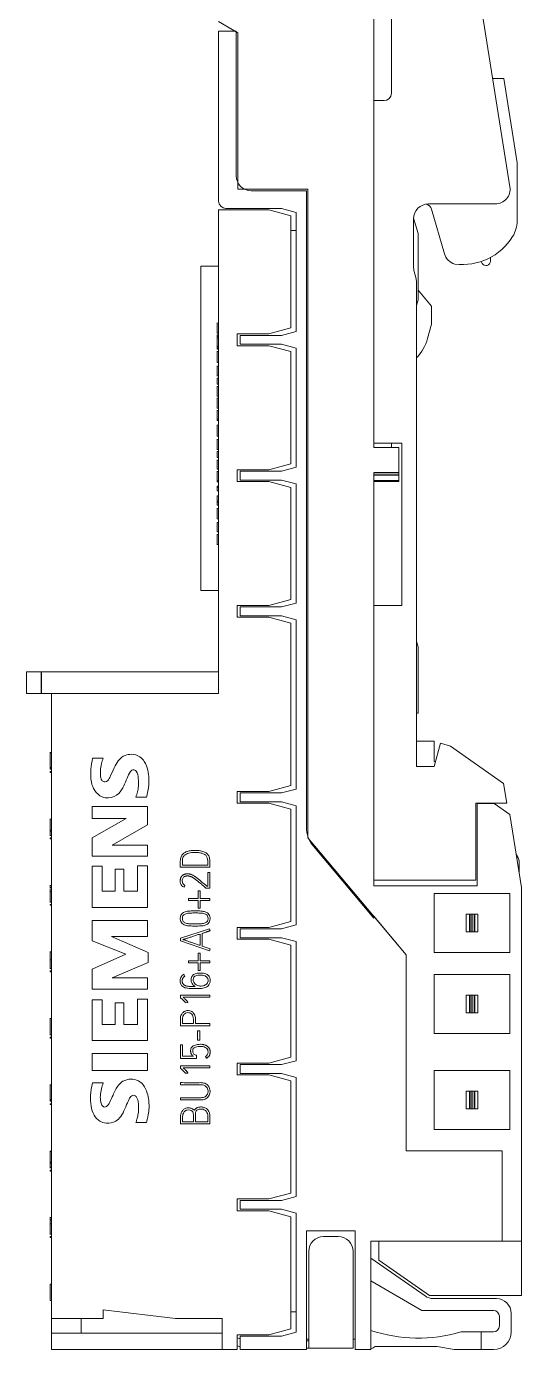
# Model space of a CAD drawing. Header units: millimetres. Extents: x 0 to 420, y 0 to 297.
# Drawn here: x 60 to 93.5, y 149.1 to 238.7 of the extents above; entities that cross this region are included whole.
import ezdxf

# ---------------------------------------------------------------- set-up
doc = ezdxf.new("R2010")
doc.units = ezdxf.units.MM
doc.layers.add('1', color=7, linetype='Continuous')

msp = doc.modelspace()

# ---------------------------------------------------------------- linework, layer by layer
at = {"layer": '1', "color": 7, "linetype": 'Continuous', "lineweight": 13}
for p, q in [((87.062, 263.627), (92.728, 227.857)), ((84.711, 234.201), (84.711, 258.32)), ((83.511, 210.201), (83.511, 241.801)), ((73.011, 239.051), (74.311, 238.3)), ((74.211, 238.401), (73.011, 238.401)), ((73.011, 238.401), (73.011, 226.901)), ((74.211, 228.601), (74.211, 238.401)), ((74.311, 238.3), (74.311, 227.701)), ((92.307, 235.201), (91.565, 235.201)), ((93.211, 229.495), (92.307, 235.201)), ((83.511, 210.501), (83.511, 233.701)), ((83.511, 233.701), (84.211, 233.701)), ((93.211, 225.547), (93.211, 229.495)), ((74.311, 227.701), (79.061, 227.701)), ((79.061, 227.701), (79.061, 183.758)), ((78.961, 227.601), (75.211, 227.601)), ((78.961, 184.479), (78.961, 227.601)), ((73.011, 226.301), (73.011, 193.548)), ((76.411, 226.301), (73.011, 226.301)), ((73.511, 226.401), (77.261, 226.401)), ((77.911, 225.899), (76.411, 226.301)), ((77.261, 226.401), (78.261, 226.133)), ((77.911, 218.303), (77.911, 225.899)), ((78.261, 226.133), (78.261, 218.069)), ((91.74, 226.701), (87.211, 226.701)), ((87.428, 226.339), (88.292, 223.325)), ((86.211, 225.701), (86.211, 222.379)), ((86.511, 224.701), (86.212, 225.744)), ((78.261, 224.901), (77.911, 224.901)), ((86.511, 220.201), (86.511, 224.701)), ((71.811, 222.481), (73.011, 222.481)), ((71.811, 200.511), (71.811, 222.481)), ((90.773, 222.805), (90.846, 222.678)), ((91.406, 222.828), (91.406, 223.079)), ((86.245, 222.12), (86.377, 221.628)), ((86.411, 221.369), (86.411, 188.601)), ((87.411, 219.782), (86.511, 220.855)), ((86.411, 219.828), (86.511, 220.201)), ((87.411, 218.553), (87.411, 219.782)), ((73.011, 218.619), (72.898, 218.619)), ((72.898, 217.954), (73.011, 217.954)), ((72.911, 217.747), (72.911, 217.835)), ((72.911, 217.835), (73.011, 217.835)), ((74.261, 217.901), (76.411, 217.901)), ((74.261, 217.101), (74.261, 217.901)), ((77.261, 217.801), (74.461, 217.801)), ((74.461, 217.801), (74.461, 217.201)), ((76.411, 217.901), (77.911, 218.303)), ((78.261, 218.069), (77.261, 217.801)), ((87.155, 217.599), (87.411, 218.553)), ((72.911, 217.747), (73.011, 217.747)), ((72.911, 217.074), (72.911, 217.631)), ((72.911, 217.631), (73.011, 217.631)), ((72.911, 217.074), (73.011, 217.074)), ((72.911, 216.955), (72.911, 217.074)), ((72.911, 216.869), (72.911, 216.955)), ((72.911, 216.955), (73.011, 216.955)), ((76.411, 217.101), (74.261, 217.101)), ((74.461, 217.201), (77.261, 217.201)), ((77.911, 216.699), (76.411, 217.101)), ((77.261, 217.201), (78.261, 216.933)), ((78.261, 216.933), (78.261, 208.869)), ((73.011, 216.71), (72.898, 216.71)), ((72.911, 216.869), (73.011, 216.869)), ((77.911, 209.103), (77.911, 216.699)), ((73.011, 215.72), (72.898, 215.72)), ((72.911, 215.967), (73.011, 215.967)), ((72.898, 215.054), (73.011, 215.054)), ((73.011, 214.346), (72.898, 214.346)), ((72.911, 214.912), (73.011, 214.912)), ((72.911, 214.501), (72.911, 214.912)), ((72.911, 214.501), (73.011, 214.501)), ((72.898, 213.68), (73.011, 213.68)), ((73.011, 213.54), (72.898, 213.54)), ((72.898, 212.874), (73.011, 212.874)), ((73.011, 212.704), (72.898, 212.704)), ((73.011, 211.707), (72.898, 211.707)), ((72.911, 212.128), (73.011, 212.128)), ((72.911, 212.128), (72.911, 212.036)), ((72.911, 212.036), (73.011, 212.036)), ((73.011, 210.751), (72.898, 210.751)), ((72.911, 210.965), (73.011, 210.965)), ((72.898, 210.062), (73.011, 210.062)), ((72.911, 209.932), (73.011, 209.932)), ((72.911, 209.521), (72.911, 209.932)), ((85.411, 210.501), (83.511, 210.501)), ((85.211, 210.201), (83.511, 210.201)), ((84.711, 210.201), (84.711, 210.501)), ((85.211, 210.201), (85.211, 208.495)), ((85.411, 199.501), (85.411, 210.501)), ((73.011, 209.352), (72.898, 209.352)), ((73.011, 209.341), (72.898, 209.341)), ((72.911, 209.521), (73.011, 209.521)), ((76.411, 208.701), (77.911, 209.103)), ((78.261, 208.869), (77.261, 208.601)), ((73.011, 208.571), (72.898, 208.571)), ((72.911, 208.726), (73.011, 208.726)), ((72.911, 207.94), (73.011, 207.94)), ((74.261, 207.901), (74.261, 208.701)), ((74.261, 208.701), (76.411, 208.701)), ((77.261, 208.601), (74.461, 208.601)), ((74.461, 208.601), (74.461, 208.001)), ((74.461, 208.001), (77.261, 208.001)), ((77.261, 208.001), (78.261, 207.733)), ((83.511, 180.501), (83.511, 208.495)), ((85.211, 208.495), (85.211, 208.331)), ((85.211, 208.331), (85.211, 207.937)), ((85.211, 207.937), (85.211, 207.901)), ((72.898, 207.882), (73.011, 207.882)), ((72.911, 207.592), (72.911, 207.502)), ((72.911, 207.592), (73.011, 207.592)), ((72.911, 207.502), (73.011, 207.502)), ((72.911, 207.266), (72.911, 207.26)), ((72.911, 207.266), (73.011, 207.266)), ((72.911, 207.26), (73.011, 207.26)), ((76.411, 207.901), (74.261, 207.901)), ((77.911, 207.499), (76.411, 207.901)), ((77.911, 199.903), (77.911, 207.499)), ((78.261, 207.733), (78.261, 199.669)), ((85.211, 207.901), (83.511, 207.901)), ((72.911, 206.57), (72.911, 206.939)), ((72.911, 206.939), (73.011, 206.939)), ((72.911, 206.57), (73.011, 206.57)), ((72.911, 206.483), (72.911, 206.57)), ((72.911, 206.29), (72.911, 206.483)), ((72.911, 206.483), (73.011, 206.483)), ((72.911, 206.29), (73.011, 206.29)), ((73.011, 206.076), (72.898, 206.076)), ((72.911, 205.371), (73.011, 205.371)), ((72.911, 204.482), (72.911, 205.129)), ((72.911, 205.129), (73.011, 205.129)), ((72.911, 204.482), (73.011, 204.482)), ((73.011, 204.314), (72.898, 204.314)), ((72.898, 203.625), (73.011, 203.625)), ((71.811, 200.511), (73.011, 200.511)), ((76.411, 199.501), (77.911, 199.903)), ((74.261, 199.501), (76.411, 199.501)), ((74.261, 198.701), (74.261, 199.501)), ((77.261, 199.401), (74.461, 199.401)), ((74.461, 199.401), (74.461, 198.801)), ((78.261, 199.669), (77.261, 199.401)), ((83.511, 199.501), (85.411, 199.501)), ((83.511, 180.901), (83.511, 199.501)), ((76.411, 198.701), (74.261, 198.701)), ((74.461, 198.801), (77.261, 198.801)), ((77.911, 198.299), (76.411, 198.701)), ((77.261, 198.801), (78.261, 198.533)), ((77.911, 187.303), (77.911, 198.299)), ((78.261, 198.533), (78.261, 187.069)), ((86.511, 196.701), (86.411, 197.074)), ((86.511, 192.201), (86.511, 196.701)), ((60.011, 194.998), (60.011, 193.548)), ((60.011, 194.998), (60.993, 194.998)), ((73.011, 194.998), (60.993, 194.998)), ((60.011, 193.548), (60.993, 193.548)), ((61.711, 193.548), (60.993, 193.548)), ((61.711, 193.548), (61.711, 151.201)), ((73.011, 193.548), (61.711, 193.548)), ((86.411, 192.201), (86.511, 192.201)), ((87.611, 190.301), (86.411, 190.301)), ((87.611, 188.931), (87.611, 190.301)), ((87.611, 188.601), (88.035, 190.185)), ((88.035, 190.185), (88.707, 189.964)), ((61.711, 189.534), (61.598, 189.534)), ((61.611, 189.524), (61.711, 189.524)), ((64.485, 189.157), (65.205, 189.157)), ((88.707, 189.964), (92.297, 187.45)), ((61.611, 188.535), (61.611, 188.5)), ((61.611, 188.535), (61.711, 188.535)), ((61.611, 188.5), (61.711, 188.5)), ((61.611, 188.5), (61.611, 188.422)), ((61.611, 188.422), (61.611, 188.421)), ((61.611, 188.422), (61.711, 188.422)), ((61.611, 188.421), (61.711, 188.421)), ((61.611, 188.253), (61.711, 188.253)), ((61.611, 188.192), (61.611, 188.253)), ((86.411, 188.601), (87.611, 188.601)), ((87.685, 188.879), (87.611, 188.931)), ((61.611, 188.192), (61.711, 188.192)), ((92.297, 187.45), (92.511, 186.101)), ((68.125, 186.517), (67.405, 186.517)), ((74.261, 186.901), (76.411, 186.901)), ((74.261, 186.101), (74.261, 186.901)), ((77.261, 186.801), (74.461, 186.801)), ((74.461, 186.801), (74.461, 186.201)), ((76.411, 186.901), (77.911, 187.303)), ((78.261, 187.069), (77.261, 186.801)), ((64.445, 185.077), (64.445, 185.877)), ((64.445, 185.877), (68.205, 185.877)), ((68.205, 185.877), (68.205, 184.637)), ((76.411, 186.101), (74.261, 186.101)), ((74.461, 186.201), (77.261, 186.201)), ((77.911, 185.699), (76.411, 186.101)), ((77.261, 186.201), (78.261, 185.933)), ((77.911, 178.103), (77.911, 185.699)), ((78.261, 185.933), (78.261, 177.869)), ((92.511, 186.101), (90.411, 186.101)), ((90.411, 186.101), (90.411, 180.901)), ((90.511, 186.098), (90.511, 180.501)), ((91.656, 186.098), (90.511, 186.098)), ((91.656, 186.098), (91.652, 186.101)), ((92.727, 185.348), (91.656, 186.098)), ((61.711, 185.035), (61.598, 185.035)), ((61.611, 184.293), (61.611, 185.022)), ((61.611, 185.022), (61.711, 185.022)), ((64.445, 183.757), (66.765, 185.077)), ((66.765, 185.077), (64.445, 185.077)), ((68.205, 184.637), (65.805, 183.277)), ((93.511, 180.401), (92.727, 185.348)), ((61.598, 183.915), (61.711, 183.915)), ((61.611, 184.293), (61.711, 184.293)), ((61.611, 184.215), (61.611, 184.293)), ((61.611, 184.215), (61.711, 184.215)), ((61.611, 183.922), (61.611, 184.215)), ((61.611, 183.922), (61.711, 183.922)), ((61.611, 183.753), (61.711, 183.753)), ((61.611, 183.692), (61.611, 183.753)), ((64.445, 182.517), (64.445, 183.757)), ((79.061, 183.758), (85.711, 175.833)), ((61.611, 183.692), (61.711, 183.692)), ((65.805, 183.277), (68.205, 183.277)), ((68.205, 183.277), (68.205, 182.517)), ((83.511, 178.328), (79.429, 183.193)), ((68.205, 182.517), (64.445, 182.517)), ((93.361, 181.348), (93.361, 182.051)), ((64.445, 179.037), (64.445, 181.837)), ((64.445, 181.837), (65.125, 181.837)), ((65.125, 181.837), (65.125, 180.157)), ((66.005, 180.157), (66.005, 181.637)), ((66.005, 181.637), (66.605, 181.637)), ((66.605, 181.637), (66.605, 180.157)), ((67.525, 180.157), (67.525, 181.877)), ((67.525, 181.877), (68.205, 181.877)), ((68.205, 181.877), (68.205, 179.037)), ((70.42, 181.769), (72.412, 181.769)), ((70.562, 181.911), (72.282, 181.911)), ((72.426, 181.409), (72.287, 181.409)), ((72.287, 181.409), (72.287, 180.482)), ((72.426, 180.344), (72.426, 181.409)), ((61.711, 180.535), (61.598, 180.535)), ((61.611, 180.367), (61.611, 180.396)), ((61.611, 180.396), (61.711, 180.396)), ((61.611, 180.367), (61.711, 180.367)), ((65.125, 180.157), (66.005, 180.157)), ((66.605, 180.157), (67.525, 180.157)), ((70.673, 180.418), (70.737, 180.543)), ((71.766, 180.177), (71.624, 180.177)), ((71.624, 180.177), (71.624, 179.65)), ((71.766, 179.65), (71.766, 180.177)), ((72.151, 180.36), (72.171, 180.344)), ((72.171, 180.344), (72.426, 180.344)), ((72.287, 180.482), (72.221, 180.482)), ((82.011, 180.116), (82.011, 180.243)), ((90.411, 180.901), (83.511, 180.901)), ((90.511, 180.501), (83.511, 180.501)), ((93.511, 156.451), (93.511, 180.401)), ((61.711, 180.12), (61.598, 180.12)), ((61.598, 179.41), (61.711, 179.41)), ((61.611, 179.253), (61.711, 179.253)), ((61.611, 179.192), (61.611, 179.253)), ((71.624, 179.65), (70.981, 179.65)), ((70.981, 179.65), (70.981, 179.511)), ((70.981, 179.511), (71.624, 179.511)), ((71.624, 179.511), (71.624, 178.99)), ((72.426, 179.65), (71.766, 179.65)), ((71.766, 178.99), (71.766, 179.511)), ((71.766, 179.511), (72.426, 179.511)), ((72.426, 179.511), (72.426, 179.65)), ((87.611, 180.001), (92.711, 180.001)), ((87.611, 176.001), (87.611, 180.001)), ((92.711, 180.001), (92.711, 176.001)), ((61.611, 179.192), (61.711, 179.192)), ((68.205, 179.037), (64.445, 179.037)), ((71.624, 178.99), (71.766, 178.99)), ((85.711, 175.833), (83.511, 178.455)), ((83.511, 178.455), (83.511, 178.328)), ((89.757, 178.601), (89.757, 177.401)), ((89.757, 178.601), (89.991, 178.601)), ((90.093, 178.601), (89.991, 178.601)), ((90.225, 178.601), (90.093, 178.601)), ((90.093, 178.601), (90.093, 177.401)), ((90.225, 178.601), (90.225, 177.401)), ((90.327, 178.601), (90.225, 178.601)), ((90.561, 178.601), (90.327, 178.601)), ((90.561, 178.601), (90.561, 177.401)), ((64.445, 178.157), (68.205, 178.157)), ((64.445, 176.797), (64.445, 178.157)), ((68.205, 178.157), (68.205, 177.077)), ((72.395, 177.606), (70.423, 176.959)), ((72.44, 177.47), (72.395, 177.606)), ((74.261, 176.901), (74.261, 177.701)), ((74.261, 177.701), (76.411, 177.701)), ((77.261, 177.601), (74.461, 177.601)), ((74.461, 177.601), (74.461, 177.001)), ((76.411, 177.701), (77.911, 178.103)), ((78.261, 177.869), (77.261, 177.601)), ((66.725, 175.877), (64.445, 176.797)), ((65.765, 177.077), (68.245, 175.997)), ((68.205, 177.077), (65.765, 177.077)), ((70.423, 176.959), (70.423, 176.782)), ((70.423, 176.782), (72.395, 176.119)), ((71.757, 177.245), (71.757, 176.482)), ((71.899, 176.435), (71.899, 177.292)), ((76.411, 176.901), (74.261, 176.901)), ((74.461, 177.001), (77.261, 177.001)), ((77.911, 176.499), (76.411, 176.901)), ((77.261, 177.001), (78.261, 176.733)), ((78.261, 176.733), (78.261, 168.669)), ((89.757, 177.401), (89.991, 177.401)), ((90.093, 177.401), (89.991, 177.401)), ((90.225, 177.401), (90.093, 177.401)), ((90.327, 177.401), (90.225, 177.401)), ((90.561, 177.401), (90.327, 177.401)), ((61.711, 176.035), (61.598, 176.035)), ((64.445, 174.877), (66.725, 175.877)), ((68.245, 175.997), (68.245, 175.317)), ((71.624, 175.955), (71.624, 175.428)), ((71.766, 175.955), (71.624, 175.955)), ((71.766, 175.428), (71.766, 175.955)), ((72.44, 176.252), (71.899, 176.435)), ((72.395, 176.119), (72.44, 176.252)), ((77.911, 168.903), (77.911, 176.499)), ((85.711, 162.551), (85.711, 175.833)), ((85.711, 175.833), (85.711, 162.551)), ((92.711, 176.001), (87.611, 176.001)), ((61.598, 174.904), (61.711, 174.904)), ((61.611, 175.501), (61.711, 175.501)), ((64.445, 173.517), (64.445, 174.877)), ((68.245, 175.317), (65.805, 174.277)), ((71.624, 175.428), (70.981, 175.428)), ((70.981, 175.428), (70.981, 175.289)), ((70.981, 175.289), (71.624, 175.289)), ((71.624, 175.289), (71.624, 174.768)), ((72.426, 175.428), (71.766, 175.428)), ((71.766, 175.289), (72.426, 175.289)), ((71.766, 174.768), (71.766, 175.289)), ((72.426, 175.289), (72.426, 175.428)), ((61.611, 174.691), (61.611, 174.752)), ((61.611, 174.752), (61.711, 174.752)), ((61.611, 174.691), (61.711, 174.691)), ((65.805, 174.277), (68.205, 174.277)), ((68.205, 174.277), (68.205, 173.517)), ((70.731, 174.391), (70.664, 174.518)), ((71.624, 174.768), (71.766, 174.768)), ((92.711, 174.501), (87.611, 174.501)), ((87.611, 174.501), (87.611, 170.501)), ((92.711, 170.501), (92.711, 174.501)), ((68.205, 173.517), (64.445, 173.517)), ((70.437, 173.101), (70.437, 172.926)), ((72.429, 173.101), (70.437, 173.101)), ((72.429, 172.962), (72.429, 173.101)), ((89.757, 173.101), (89.757, 171.901)), ((89.757, 173.101), (89.991, 173.101)), ((90.093, 173.101), (89.991, 173.101)), ((90.225, 173.101), (90.093, 173.101)), ((90.093, 173.101), (90.093, 171.901)), ((90.327, 173.101), (90.225, 173.101)), ((90.225, 173.101), (90.225, 171.901)), ((90.561, 173.101), (90.327, 173.101)), ((90.561, 173.101), (90.561, 171.901)), ((64.445, 172.797), (65.125, 172.797)), ((64.445, 170.037), (64.445, 172.797)), ((65.125, 172.797), (65.125, 171.117)), ((66.005, 171.117), (66.005, 172.597)), ((66.005, 172.597), (66.605, 172.597)), ((66.605, 172.597), (66.605, 171.117)), ((67.525, 172.837), (68.205, 172.837)), ((67.525, 171.117), (67.525, 172.837)), ((68.205, 172.837), (68.205, 170.037)), ((70.609, 172.962), (72.429, 172.962)), ((70.783, 172.59), (70.931, 172.599)), ((61.711, 171.535), (61.598, 171.535)), ((61.711, 171.534), (61.598, 171.534)), ((89.757, 171.901), (89.991, 171.901)), ((90.093, 171.901), (89.991, 171.901)), ((90.225, 171.901), (90.093, 171.901)), ((90.327, 171.901), (90.225, 171.901)), ((90.561, 171.901), (90.327, 171.901)), ((61.598, 170.823), (61.611, 170.823)), ((61.598, 170.414), (61.711, 170.414)), ((61.598, 170.41), (61.711, 170.41)), ((65.125, 171.117), (66.005, 171.117)), ((66.605, 171.117), (67.525, 171.117)), ((70.426, 171.037), (72.426, 171.037)), ((71.302, 171.179), (70.567, 171.179)), ((72.426, 171.179), (71.444, 171.179)), ((71.732, 170.685), (71.591, 170.685)), ((71.591, 170.685), (71.591, 170.052)), ((71.732, 170.052), (71.732, 170.685)), ((72.426, 171.037), (72.426, 171.179)), ((87.611, 170.501), (92.711, 170.501)), ((61.611, 170.252), (61.711, 170.252)), ((61.611, 170.191), (61.611, 170.252)), ((61.611, 170.191), (61.711, 170.191)), ((68.205, 170.037), (64.445, 170.037)), ((70.565, 169.75), (70.426, 169.75)), ((70.426, 169.75), (70.426, 168.826)), ((70.565, 168.965), (70.565, 169.75)), ((71.591, 170.052), (71.732, 170.052)), ((64.445, 169.157), (64.445, 167.997)), ((68.205, 169.157), (64.445, 169.157)), ((68.205, 167.997), (68.205, 169.157)), ((70.426, 168.826), (71.524, 168.826)), ((71.302, 168.965), (70.565, 168.965)), ((71.524, 168.826), (71.524, 169.037)), ((72.124, 168.959), (72.182, 168.832)), ((74.261, 167.701), (74.261, 168.501)), ((74.261, 168.501), (76.411, 168.501)), ((76.411, 168.501), (77.911, 168.903)), ((78.261, 168.669), (77.261, 168.401)), ((64.445, 167.997), (68.205, 167.997)), ((72.429, 168.324), (70.437, 168.324)), ((70.437, 168.324), (70.437, 168.149)), ((70.609, 168.185), (72.429, 168.185)), ((70.783, 167.813), (70.931, 167.822)), ((72.429, 168.185), (72.429, 168.324)), ((76.411, 167.701), (74.261, 167.701)), ((77.261, 168.401), (74.461, 168.401)), ((74.461, 168.401), (74.461, 167.801)), ((74.461, 167.801), (77.261, 167.801)), ((77.911, 167.299), (76.411, 167.701)), ((77.261, 167.801), (78.261, 167.533)), ((87.611, 168.001), (87.611, 164.001)), ((92.711, 168.001), (87.611, 168.001)), ((92.711, 164.001), (92.711, 168.001)), ((61.711, 167.033), (61.598, 167.033)), ((65.205, 167.157), (64.485, 167.157)), ((70.423, 167.179), (70.423, 167.037)), ((77.911, 159.703), (77.911, 167.299)), ((78.261, 167.533), (78.261, 159.469)), ((61.611, 166.035), (61.611, 166)), ((61.611, 166.035), (61.711, 166.035)), ((61.611, 166), (61.611, 165.922)), ((61.611, 166), (61.711, 166)), ((61.611, 165.922), (61.711, 165.922)), ((61.611, 165.922), (61.611, 165.921)), ((61.611, 165.921), (61.711, 165.921)), ((70.423, 166.158), (70.423, 166.016)), ((89.757, 166.601), (89.757, 165.401)), ((89.757, 166.601), (89.991, 166.601)), ((90.093, 166.601), (89.991, 166.601)), ((90.225, 166.601), (90.093, 166.601)), ((90.093, 166.601), (90.093, 165.401)), ((90.327, 166.601), (90.225, 166.601)), ((90.225, 166.601), (90.225, 165.401)), ((90.561, 166.601), (90.327, 166.601)), ((90.561, 166.601), (90.561, 165.401)), ((61.611, 165.752), (61.711, 165.752)), ((61.611, 165.69), (61.611, 165.752)), ((61.611, 165.69), (61.711, 165.69)), ((89.757, 165.401), (89.991, 165.401)), ((90.093, 165.401), (89.991, 165.401)), ((90.225, 165.401), (90.093, 165.401)), ((90.327, 165.401), (90.225, 165.401)), ((90.561, 165.401), (90.327, 165.401)), ((67.405, 164.477), (68.125, 164.477)), ((72.426, 164.391), (70.429, 164.391)), ((70.57, 164.532), (71.302, 164.532)), ((71.441, 164.532), (72.287, 164.532)), ((87.611, 164.001), (92.711, 164.001)), ((61.711, 162.535), (61.598, 162.535)), ((61.611, 162.524), (61.711, 162.524)), ((61.611, 162.524), (61.611, 162.522)), ((61.611, 161.793), (61.611, 162.522)), ((61.611, 162.522), (61.711, 162.522)), ((92.211, 162.551), (85.711, 162.551)), ((85.711, 162.551), (92.211, 162.551)), ((92.211, 156.451), (92.211, 162.551)), ((92.211, 162.551), (92.211, 156.451)), ((61.598, 161.415), (61.711, 161.415)), ((61.611, 161.793), (61.711, 161.793)), ((61.611, 161.715), (61.611, 161.793)), ((61.611, 161.422), (61.611, 161.715)), ((61.611, 161.715), (61.711, 161.715)), ((61.611, 161.422), (61.611, 161.421)), ((61.611, 161.422), (61.711, 161.422)), ((61.611, 161.421), (61.711, 161.421)), ((61.611, 161.251), (61.711, 161.251)), ((61.611, 161.19), (61.611, 161.251)), ((61.611, 161.19), (61.711, 161.19)), ((76.411, 159.301), (77.911, 159.703)), ((74.261, 158.501), (74.261, 159.301)), ((74.261, 159.301), (76.411, 159.301)), ((77.261, 159.201), (74.461, 159.201)), ((74.461, 159.201), (74.461, 158.601)), ((78.261, 159.469), (77.261, 159.201)), ((61.711, 158.035), (61.598, 158.035)), ((61.611, 157.896), (61.611, 157.867)), ((61.611, 157.896), (61.711, 157.896)), ((61.611, 157.867), (61.711, 157.867)), ((76.411, 158.501), (74.261, 158.501)), ((74.461, 158.601), (77.261, 158.601)), ((77.911, 158.099), (76.411, 158.501)), ((77.261, 158.601), (78.261, 158.333)), ((77.911, 150.503), (77.911, 158.099)), ((78.261, 158.333), (78.261, 150.269)), ((61.611, 157.62), (61.598, 157.62)), ((61.711, 157.62), (61.598, 157.62)), ((61.598, 156.91), (61.711, 156.91)), ((61.611, 156.921), (61.711, 156.921)), ((78.961, 157.151), (78.961, 149.101)), ((78.961, 157.151), (82.261, 157.151)), ((82.261, 157.151), (82.261, 149.101)), ((61.611, 156.751), (61.711, 156.751)), ((61.611, 156.69), (61.611, 156.751)), ((61.611, 156.69), (61.711, 156.69)), ((80.111, 156.751), (81.111, 156.751)), ((83.311, 149.101), (83.311, 156.451)), ((83.311, 156.451), (92.211, 156.451)), ((83.861, 155.156), (83.861, 156.451)), ((92.211, 156.451), (93.511, 156.451)), ((93.511, 156.451), (93.511, 152.751)), ((79.111, 149.201), (79.111, 155.751)), ((82.111, 149.201), (82.111, 155.751)), ((83.311, 155.301), (86.98, 152.732)), ((87.295, 152.751), (83.861, 155.156)), ((61.611, 153.522), (61.711, 153.522)), ((61.611, 152.421), (61.611, 153.522)), ((86.775, 151.751), (83.311, 153.751)), ((61.611, 152.421), (61.711, 152.421)), ((93.511, 152.751), (87.295, 152.751)), ((87.554, 152.551), (91.811, 152.551)), ((65.211, 151.801), (70.097, 151.201)), ((65.211, 151.201), (65.211, 151.801)), ((78.261, 151.651), (77.911, 151.651)), ((91.611, 151.751), (86.775, 151.751)), ((92.811, 151.551), (92.811, 150.301)), ((61.711, 151.201), (65.211, 151.201)), ((61.711, 151.201), (61.711, 150.201)), ((63.711, 150.201), (63.711, 151.201)), ((70.097, 151.201), (73.261, 151.201)), ((73.261, 151.201), (73.261, 149.101)), ((92.011, 150.701), (92.011, 151.351)), ((61.711, 149.101), (61.711, 150.201)), ((73.261, 150.201), (61.711, 150.201)), ((74.261, 149.101), (74.261, 150.101)), ((74.261, 150.101), (76.411, 150.101)), ((74.261, 149.894), (74.461, 149.817)), ((77.261, 150.001), (74.461, 150.001)), ((74.461, 150.001), (74.461, 149.101)), ((76.411, 150.101), (77.911, 150.503)), ((78.261, 150.269), (77.261, 150.001)), ((79.111, 149.801), (78.961, 149.801)), ((78.961, 149.701), (79.111, 149.701)), ((82.261, 149.801), (82.111, 149.801)), ((89.4, 150.301), (90.775, 150.301)), ((90.775, 150.301), (91.611, 150.301)), ((90.775, 150.301), (90.775, 149.101)), ((73.261, 149.101), (61.711, 149.101)), ((73.261, 149.101), (74.261, 149.101)), ((74.461, 149.282), (74.261, 149.358)), ((74.461, 149.101), (78.961, 149.101)), ((78.961, 149.201), (79.111, 149.201)), ((79.111, 149.201), (82.111, 149.201)), ((82.261, 149.101), (83.311, 149.101)), ((87.811, 149.301), (83.611, 149.301)), ((88.945, 149.101), (87.811, 149.301)), ((90.775, 149.101), (88.945, 149.101)), ((91.611, 149.101), (90.775, 149.101))]:
    msp.add_line(p, q, dxfattribs=at)
at = {"layer": '1', "color": 7, "linetype": 'Continuous', "lineweight": 25}
for p, q in [((85.211, 208.495), (83.511, 208.495)), ((85.211, 208.331), (83.511, 208.331)), ((85.211, 207.937), (83.511, 207.937)), ((60.993, 194.998), (60.993, 193.548)), ((89.991, 178.601), (89.991, 177.401)), ((90.327, 178.601), (90.327, 177.401)), ((89.991, 173.101), (89.991, 171.901)), ((90.327, 173.101), (90.327, 171.901)), ((89.991, 166.601), (89.991, 165.401)), ((90.327, 166.601), (90.327, 165.401))]:
    msp.add_line(p, q, dxfattribs=at)
at = {"layer": '1', "color": 7, "linetype": 'Continuous', "lineweight": 13}
for centre, radius, start, end in [((84.211, 234.201), 0.5, 270, 0), ((75.211, 228.601), 1, 179.99994, 270.00011), ((91.74, 227.701), 1, 270, 9), ((73.511, 226.901), 0.5, 180, 270), ((87.211, 225.701), 1, 90, 180), ((86.947, 226.201), 0.5, 16, 77.41191), ((91.211, 225.547), 2, 328.21167, 0), ((89.511, 226.601), 4, 262.64754, 328.21167), ((89.253, 223.601), 1, 196, 255.26459), ((87.211, 222.379), 1, 180, 195), ((91.106, 222.828), 0.3, 210, 360), ((85.411, 221.369), 1, 360, 15), ((84.161, 218.401), 3.1, 316.53516, 345), ((80.961, 184.479), 2, 180, 220), ((80.111, 155.751), 1, 90, 180), ((81.111, 155.751), 1, 0, 90), ((87.554, 153.551), 1, 235, 270), ((91.811, 151.551), 1, 0, 90), ((91.611, 151.351), 0.4, 0, 90), ((91.611, 150.701), 0.4, 270, 0), ((86.512, 159.875), 10, 251.33035, 286.788), ((91.611, 150.301), 1.2, 270, 0)]:
    msp.add_arc(centre, radius, start, end, dxfattribs=at)
for points, knots in [([(72.911, 217.954), (72.911, 217.954), (72.911, 217.955), (72.911, 217.957), (72.911, 217.995), (72.911, 218.106), (72.911, 218.265), (72.911, 218.444), (72.911, 218.571), (72.911, 218.615), (72.911, 218.619), (72.911, 218.619), (72.911, 218.619)], [0, 0, 0, 0, 0.083714, 0.205569, 0.327423, 0.388351, 0.510205, 0.601596, 0.692987, 0.814842, 0.936697, 1, 1, 1, 1]), ([(72.911, 217.631), (72.911, 217.636), (72.911, 217.646), (72.911, 217.661), (72.911, 217.675), (72.911, 217.688), (72.911, 217.701), (72.911, 217.713), (72.911, 217.725), (72.911, 217.736), (72.911, 217.743), (72.911, 217.747)], [0, 0, 0, 0, 0.138948, 0.27018, 0.393699, 0.508312, 0.612826, 0.707241, 0.810993, 0.908573, 1, 1, 1, 1]), ([(72.911, 216.71), (72.911, 216.71), (72.911, 216.704), (72.911, 216.664), (72.911, 216.576), (72.911, 216.386), (72.911, 216.223), (72.911, 216.086), (72.911, 216.003), (72.911, 215.967)], [0, 0, 0, 0, 0.148505, 0.290809, 0.483613, 0.652164, 0.787084, 0.906502, 1, 1, 1, 1]), ([(72.911, 215.054), (72.911, 215.054), (72.911, 215.056), (72.911, 215.058), (72.911, 215.096), (72.911, 215.207), (72.911, 215.366), (72.911, 215.545), (72.911, 215.672), (72.911, 215.716), (72.911, 215.72), (72.911, 215.72), (72.911, 215.72)], [0, 0, 0, 0, 0.083714, 0.205569, 0.327423, 0.388351, 0.510205, 0.601596, 0.692987, 0.814842, 0.936697, 1, 1, 1, 1]), ([(72.911, 213.68), (72.911, 213.68), (72.911, 213.682), (72.911, 213.684), (72.911, 213.722), (72.911, 213.833), (72.911, 213.992), (72.911, 214.171), (72.911, 214.298), (72.911, 214.342), (72.911, 214.346), (72.911, 214.346), (72.911, 214.346)], [0, 0, 0, 0, 0.083714, 0.205569, 0.327423, 0.388351, 0.510205, 0.601596, 0.692987, 0.814842, 0.936697, 1, 1, 1, 1]), ([(72.911, 212.874), (72.911, 212.874), (72.911, 212.876), (72.911, 212.878), (72.911, 212.916), (72.911, 213.027), (72.911, 213.186), (72.911, 213.365), (72.911, 213.492), (72.911, 213.536), (72.911, 213.54), (72.911, 213.54), (72.911, 213.54)], [0, 0, 0, 0, 0.083714, 0.205569, 0.327423, 0.388351, 0.510205, 0.601596, 0.692987, 0.814842, 0.936697, 1, 1, 1, 1]), ([(72.911, 212.704), (72.911, 212.704), (72.911, 212.7), (72.911, 212.67), (72.911, 212.579), (72.911, 212.458), (72.911, 212.338), (72.911, 212.232), (72.911, 212.163), (72.911, 212.128)], [0, 0, 0, 0, 0.051723, 0.20844, 0.384414, 0.576585, 0.723495, 0.861747, 1, 1, 1, 1]), ([(72.911, 211.707), (72.911, 211.707), (72.911, 211.704), (72.911, 211.684), (72.911, 211.579), (72.911, 211.417), (72.911, 211.256), (72.911, 211.107), (72.911, 211.013), (72.911, 210.965)], [0, 0, 0, 0, 0.052926, 0.191593, 0.360408, 0.542832, 0.709912, 0.854956, 1, 1, 1, 1]), ([(72.911, 210.751), (72.911, 210.751), (72.911, 210.746), (72.911, 210.713), (72.911, 210.619), (72.911, 210.448), (72.911, 210.269), (72.911, 210.126), (72.911, 210.069), (72.911, 210.063), (72.911, 210.062), (72.911, 210.062)], [0, 0, 0, 0, 0.086683, 0.181589, 0.271782, 0.387389, 0.525869, 0.613256, 0.767237, 0.935325, 1, 1, 1, 1]), ([(72.911, 208.726), (72.911, 208.729), (72.911, 208.735), (72.911, 208.746), (72.911, 208.758), (72.911, 208.773), (72.911, 208.791), (72.911, 208.811), (72.911, 208.834), (72.911, 208.86), (72.911, 208.889), (72.911, 208.922), (72.911, 208.959), (72.911, 209.02), (72.911, 209.101), (72.911, 209.193), (72.911, 209.265), (72.911, 209.317), (72.911, 209.346), (72.911, 209.352), (72.911, 209.352)], [0, 0, 0, 0, 0.022676, 0.046318, 0.071006, 0.096504, 0.122828, 0.150357, 0.17925, 0.209703, 0.242052, 0.277241, 0.316391, 0.359909, 0.472054, 0.571729, 0.667736, 0.767895, 0.878919, 1, 1, 1, 1]), ([(72.911, 208.571), (72.911, 208.571), (72.911, 208.569), (72.911, 208.563), (72.911, 208.515), (72.911, 208.388), (72.911, 208.211), (72.911, 208.043), (72.911, 207.971), (72.911, 207.94)], [0, 0, 0, 0, 0.129011, 0.299656, 0.439315, 0.579918, 0.731773, 0.861402, 1, 1, 1, 1]), ([(72.911, 207.502), (72.911, 207.487), (72.911, 207.46), (72.911, 207.423), (72.911, 207.391), (72.911, 207.364), (72.911, 207.342), (72.911, 207.323), (72.911, 207.308), (72.911, 207.295), (72.911, 207.285), (72.911, 207.278), (72.911, 207.271), (72.911, 207.267), (72.911, 207.266)], [0, 0, 0, 0, 0.200504, 0.370797, 0.510902, 0.6264, 0.722885, 0.800448, 0.861213, 0.907383, 0.939504, 0.963232, 0.983337, 1, 1, 1, 1]), ([(72.911, 205.371), (72.911, 205.378), (72.911, 205.397), (72.911, 205.437), (72.911, 205.488), (72.911, 205.549), (72.911, 205.619), (72.911, 205.688), (72.911, 205.751), (72.911, 205.805), (72.911, 205.855), (72.911, 205.9), (72.911, 205.94), (72.911, 205.975), (72.911, 206.005), (72.911, 206.031), (72.911, 206.05), (72.911, 206.065), (72.911, 206.074), (72.911, 206.076), (72.911, 206.076)], [0, 0, 0, 0, 0.077456, 0.148255, 0.215618, 0.282302, 0.351167, 0.42569, 0.480502, 0.532649, 0.583266, 0.632388, 0.67969, 0.725994, 0.771797, 0.817498, 0.863831, 0.91001, 0.955201, 1, 1, 1, 1]), ([(72.911, 204.314), (72.911, 204.314), (72.911, 204.309), (72.911, 204.276), (72.911, 204.182), (72.911, 204.011), (72.911, 203.832), (72.911, 203.689), (72.911, 203.632), (72.911, 203.626), (72.911, 203.625), (72.911, 203.625)], [0, 0, 0, 0, 0.086683, 0.181589, 0.271782, 0.387389, 0.525869, 0.613256, 0.767237, 0.935325, 1, 1, 1, 1]), ([(61.611, 189.534), (61.611, 189.534), (61.611, 189.528), (61.611, 189.472), (61.611, 189.341), (61.611, 189.209), (61.611, 189.075), (61.611, 188.942), (61.611, 188.813), (61.611, 188.694), (61.611, 188.604), (61.611, 188.552), (61.611, 188.535)], [0, 0, 0, 0, 0.03744, 0.149313, 0.25763, 0.362018, 0.478733, 0.602037, 0.733317, 0.843224, 0.946552, 1, 1, 1, 1]), ([(67.405, 186.517), (67.453, 186.637), (67.529, 186.878), (67.604, 187.303), (67.584, 187.771), (67.546, 188.217), (67.24, 188.425), (66.955, 188.193), (66.821, 187.785), (66.592, 187.265), (66.28, 186.683), (65.668, 186.422), (65.044, 186.519), (64.595, 186.929), (64.344, 187.614), (64.352, 188.375), (64.426, 188.91), (64.485, 189.157)], [0, 0, 0, 0, 0.047959, 0.094702, 0.159928, 0.225805, 0.250659, 0.278127, 0.34326, 0.413835, 0.490422, 0.584462, 0.638932, 0.719833, 0.796853, 0.906041, 1, 1, 1, 1]), ([(65.205, 189.157), (65.16, 189.037), (65.075, 188.76), (65.01, 188.365), (65.016, 187.988), (65.054, 187.699), (65.246, 187.528), (65.506, 187.58), (65.716, 187.975), (65.918, 188.458), (66.192, 189.027), (66.625, 189.369), (67.167, 189.455), (67.665, 189.321), (68.046, 188.892), (68.243, 188.37), (68.316, 187.771), (68.28, 187.152), (68.192, 186.736), (68.125, 186.517)], [0, 0, 0, 0, 0.04745, 0.10851, 0.147899, 0.189013, 0.212974, 0.23371, 0.278164, 0.367467, 0.435728, 0.510455, 0.562045, 0.636533, 0.691267, 0.769757, 0.841247, 0.915183, 1, 1, 1, 1]), ([(72.412, 181.769), (72.422, 181.843), (72.434, 182.01), (72.419, 182.269), (72.37, 182.527), (72.215, 182.725), (71.983, 182.84), (71.725, 182.9), (71.457, 182.916), (71.209, 182.908), (70.967, 182.873), (70.743, 182.793), (70.551, 182.647), (70.452, 182.455), (70.421, 182.257), (70.416, 182.09), (70.419, 181.922), (70.42, 181.82), (70.42, 181.769)], [0, 0, 0, 0, 0.060983, 0.137713, 0.213515, 0.272878, 0.337348, 0.42243, 0.489636, 0.558337, 0.626621, 0.690022, 0.751854, 0.820771, 0.861506, 0.916246, 0.958123, 1, 1, 1, 1]), ([(72.282, 181.911), (72.285, 181.973), (72.287, 182.11), (72.268, 182.312), (72.219, 182.514), (72.068, 182.651), (71.875, 182.727), (71.663, 182.767), (71.45, 182.776), (71.264, 182.769), (71.081, 182.752), (70.913, 182.71), (70.742, 182.627), (70.621, 182.495), (70.571, 182.335), (70.561, 182.18), (70.562, 182.039), (70.562, 181.947), (70.562, 181.911)], [0, 0, 0, 0, 0.063397, 0.141194, 0.20842, 0.269856, 0.341594, 0.41977, 0.489836, 0.5603, 0.611103, 0.678529, 0.736645, 0.803918, 0.854963, 0.906112, 0.962513, 1, 1, 1, 1]), ([(93.361, 182.051), (93.361, 182.152), (93.343, 182.255), (93.277, 182.444), (93.227, 182.533), (93.165, 182.611)], [0, 0, 0, 0, 0.50441, 0.50441, 1, 1, 1, 1]), ([(72.221, 180.482), (72.185, 180.512), (72.115, 180.571), (72.011, 180.66), (71.91, 180.746), (71.811, 180.83), (71.716, 180.909), (71.625, 180.983), (71.538, 181.052), (71.454, 181.113), (71.376, 181.168), (71.302, 181.214), (71.233, 181.251), (71.175, 181.276), (71.126, 181.293), (71.083, 181.304), (71.039, 181.314), (70.992, 181.32), (70.945, 181.325), (70.896, 181.326), (70.844, 181.324), (70.791, 181.318), (70.738, 181.307), (70.686, 181.291), (70.637, 181.269), (70.599, 181.246), (70.571, 181.223), (70.55, 181.205), (70.529, 181.184), (70.509, 181.16), (70.49, 181.133), (70.472, 181.102), (70.457, 181.068), (70.443, 181.03), (70.431, 180.989), (70.421, 180.944), (70.416, 180.895), (70.413, 180.801), (70.43, 180.665), (70.524, 180.513), (70.619, 180.443), (70.673, 180.418)], [0, 0, 0, 0, 0.048004, 0.095097, 0.141278, 0.185999, 0.228718, 0.269437, 0.307815, 0.343526, 0.376603, 0.406725, 0.433635, 0.457492, 0.472108, 0.48732, 0.503186, 0.519426, 0.535765, 0.552259, 0.57073, 0.589215, 0.607835, 0.62639, 0.644811, 0.663394, 0.672373, 0.68198, 0.692247, 0.70311, 0.714574, 0.726746, 0.739692, 0.753474, 0.768167, 0.783918, 0.800939, 0.819353, 0.881523, 0.938661, 1, 1, 1, 1]), ([(70.737, 180.543), (70.698, 180.561), (70.631, 180.611), (70.564, 180.718), (70.549, 180.84), (70.56, 180.956), (70.6, 181.055), (70.656, 181.114), (70.705, 181.144), (70.74, 181.16), (70.777, 181.171), (70.815, 181.178), (70.855, 181.183), (70.895, 181.185), (70.935, 181.183), (70.975, 181.18), (71.014, 181.173), (71.051, 181.165), (71.086, 181.156), (71.124, 181.144), (71.167, 181.127), (71.216, 181.101), (71.27, 181.07), (71.326, 181.033), (71.386, 180.992), (71.448, 180.948), (71.511, 180.9), (71.575, 180.85), (71.64, 180.797), (71.704, 180.743), (71.768, 180.69), (71.83, 180.637), (71.891, 180.585), (71.95, 180.534), (72.006, 180.486), (72.058, 180.441), (72.107, 180.399), (72.137, 180.373), (72.151, 180.36)], [0, 0, 0, 0, 0.051647, 0.09943, 0.150945, 0.199195, 0.240637, 0.2798, 0.295394, 0.310938, 0.326681, 0.342661, 0.358816, 0.375251, 0.391744, 0.408047, 0.424226, 0.439924, 0.454758, 0.468767, 0.488525, 0.511149, 0.536757, 0.564665, 0.594142, 0.625206, 0.657561, 0.690904, 0.725249, 0.759827, 0.793857, 0.827339, 0.86001, 0.891601, 0.922115, 0.950752, 0.976714, 1, 1, 1, 1]), ([(61.611, 180.396), (61.611, 180.41), (61.611, 180.436), (61.611, 180.471), (61.611, 180.499), (61.611, 180.52), (61.611, 180.532), (61.611, 180.535), (61.611, 180.535), (61.611, 180.535)], [0, 0, 0, 0, 0.180554, 0.349978, 0.514358, 0.675106, 0.834297, 0.999504, 1, 1, 1, 1]), ([(61.611, 180.12), (61.611, 180.125), (61.611, 180.149), (61.611, 180.19), (61.611, 180.241), (61.611, 180.281), (61.611, 180.303), (61.611, 180.309)], [0, 0, 0, 0, 0.077949, 0.372897, 0.646521, 0.894917, 1, 1, 1, 1]), ([(61.611, 179.41), (61.611, 179.41), (61.611, 179.41), (61.611, 179.411), (61.611, 179.417), (61.611, 179.427), (61.611, 179.441), (61.611, 179.461), (61.611, 179.487), (61.611, 179.519), (61.611, 179.558), (61.611, 179.604), (61.611, 179.658), (61.611, 179.721), (61.611, 179.827), (61.611, 179.955), (61.611, 180.094), (61.611, 180.12), (61.611, 180.12), (61.611, 180.12)], [0, 0, 0, 0, 0.003713, 0.027679, 0.053575, 0.081914, 0.112563, 0.145925, 0.182909, 0.224187, 0.270591, 0.322812, 0.382315, 0.450799, 0.528844, 0.730352, 0.870291, 0.996656, 1, 1, 1, 1]), ([(72.4, 178.506), (72.378, 178.555), (72.294, 178.666), (72.099, 178.767), (71.859, 178.807), (71.618, 178.812), (71.377, 178.812), (71.136, 178.812), (70.921, 178.798), (70.712, 178.752), (70.515, 178.643), (70.415, 178.44), (70.41, 178.25), (70.444, 178.091), (70.541, 177.956), (70.726, 177.839), (70.941, 177.801), (71.208, 177.788), (71.45, 177.789), (71.717, 177.789), (71.932, 177.803), (72.115, 177.846), (72.263, 177.917), (72.378, 178.034), (72.439, 178.187), (72.444, 178.35), (72.422, 178.457), (72.4, 178.506)], [0, 0, 0, 0, 0.03125, 0.078125, 0.125, 0.171875, 0.21875, 0.265625, 0.3125, 0.34375, 0.390625, 0.4375, 0.46875, 0.5, 0.53125, 0.5625, 0.625, 0.65625, 0.71875, 0.765625, 0.8125, 0.84375, 0.875, 0.90625, 0.9375, 0.96875, 1, 1, 1, 1]), ([(72.229, 178.515), (72.172, 178.583), (71.991, 178.651), (71.731, 178.673), (71.464, 178.674), (71.199, 178.673), (70.954, 178.663), (70.737, 178.615), (70.585, 178.497), (70.549, 178.319), (70.563, 178.132), (70.746, 177.974), (70.991, 177.938), (71.257, 177.93), (71.52, 177.929), (71.791, 177.935), (72.026, 177.961), (72.245, 178.061), (72.306, 178.241), (72.297, 178.397), (72.257, 178.481), (72.229, 178.515)], [0, 0, 0, 0, 0.0625, 0.125, 0.1875, 0.25, 0.3125, 0.359375, 0.40625, 0.4375, 0.484375, 0.53125, 0.59375, 0.65625, 0.71875, 0.78125, 0.84375, 0.890625, 0.9375, 0.96875, 1, 1, 1, 1]), ([(71.899, 177.292), (71.924, 177.3), (71.973, 177.315), (72.044, 177.338), (72.111, 177.36), (72.173, 177.38), (72.229, 177.399), (72.283, 177.418), (72.336, 177.436), (72.389, 177.454), (72.423, 177.465), (72.44, 177.47)], [0, 0, 0, 0, 0.138948, 0.27018, 0.393699, 0.508312, 0.612826, 0.707241, 0.810993, 0.908573, 1, 1, 1, 1]), ([(70.601, 176.871), (70.611, 176.874), (70.638, 176.883), (70.689, 176.899), (70.757, 176.921), (70.839, 176.947), (70.932, 176.977), (71.035, 177.01), (71.145, 177.046), (71.263, 177.085), (71.385, 177.125), (71.51, 177.165), (71.634, 177.206), (71.716, 177.232), (71.757, 177.245)], [0, 0, 0, 0, 0.027336, 0.070868, 0.130595, 0.202708, 0.283396, 0.372662, 0.4689, 0.570509, 0.677489, 0.786433, 0.893936, 1, 1, 1, 1]), ([(71.757, 176.482), (71.716, 176.496), (71.634, 176.523), (71.51, 176.565), (71.385, 176.607), (71.263, 176.648), (71.145, 176.688), (71.035, 176.725), (70.932, 176.76), (70.839, 176.792), (70.757, 176.819), (70.689, 176.841), (70.639, 176.858), (70.611, 176.867), (70.601, 176.871)], [0, 0, 0, 0, 0.106118, 0.213594, 0.322428, 0.429305, 0.530911, 0.627246, 0.716632, 0.797389, 0.869519, 0.929228, 0.972722, 1, 1, 1, 1]), ([(61.611, 175.501), (61.611, 175.51), (61.611, 175.529), (61.611, 175.564), (61.611, 175.604), (61.611, 175.647), (61.611, 175.694), (61.611, 175.755), (61.611, 175.826), (61.611, 175.901), (61.611, 175.961), (61.611, 176.005), (61.611, 176.03), (61.611, 176.035), (61.611, 176.035)], [0, 0, 0, 0, 0.066556, 0.132686, 0.200162, 0.268282, 0.336479, 0.406614, 0.534699, 0.64312, 0.736769, 0.822042, 0.907065, 1, 1, 1, 1]), ([(61.611, 174.904), (61.611, 174.904), (61.611, 174.909), (61.611, 174.939), (61.611, 174.989), (61.611, 175.057), (61.611, 175.143), (61.611, 175.225), (61.611, 175.296), (61.611, 175.349), (61.611, 175.396), (61.611, 175.438), (61.611, 175.473), (61.611, 175.493), (61.611, 175.501)], [0, 0, 0, 0, 0.088065, 0.169936, 0.254396, 0.349893, 0.462415, 0.596168, 0.672582, 0.742894, 0.808945, 0.872584, 0.935576, 1, 1, 1, 1]), ([(70.664, 174.518), (70.631, 174.501), (70.569, 174.459), (70.484, 174.365), (70.424, 174.237), (70.403, 174.076), (70.419, 173.896), (70.538, 173.686), (70.778, 173.587), (71.041, 173.553), (71.318, 173.547), (71.624, 173.546), (71.964, 173.569), (72.34, 173.687), (72.487, 174.087), (72.38, 174.423), (72.114, 174.585), (71.818, 174.616), (71.517, 174.599), (71.257, 174.478), (71.136, 174.242), (71.152, 174.004), (71.262, 173.807), (71.363, 173.725), (71.433, 173.689)], [0, 0, 0, 0, 0.020265, 0.040521, 0.068333, 0.095802, 0.127945, 0.165255, 0.220707, 0.260507, 0.310473, 0.371313, 0.42667, 0.497832, 0.569151, 0.633688, 0.672253, 0.731819, 0.792915, 0.835799, 0.880762, 0.928058, 0.959892, 1, 1, 1, 1]), ([(71.433, 173.689), (71.388, 173.689), (71.301, 173.69), (71.176, 173.693), (71.062, 173.698), (70.958, 173.706), (70.865, 173.722), (70.783, 173.745), (70.712, 173.774), (70.653, 173.813), (70.605, 173.861), (70.571, 173.921), (70.552, 173.994), (70.546, 174.069), (70.551, 174.142), (70.567, 174.205), (70.593, 174.264), (70.629, 174.316), (70.676, 174.359), (70.712, 174.381), (70.731, 174.391)], [0, 0, 0, 0, 0.091598, 0.176128, 0.253622, 0.324034, 0.387579, 0.444757, 0.496208, 0.543167, 0.58743, 0.632344, 0.682083, 0.739116, 0.785155, 0.829029, 0.872077, 0.914451, 0.956519, 1, 1, 1, 1]), ([(72.279, 174.233), (72.264, 174.274), (72.209, 174.347), (72.082, 174.425), (71.923, 174.461), (71.777, 174.468), (71.646, 174.461), (71.53, 174.443), (71.419, 174.401), (71.341, 174.332), (71.29, 174.222), (71.292, 174.103), (71.328, 173.958), (71.409, 173.869), (71.527, 173.783), (71.638, 173.739), (71.784, 173.721), (71.916, 173.719), (72.058, 173.763), (72.171, 173.834), (72.261, 173.932), (72.304, 174.045), (72.301, 174.148), (72.29, 174.206), (72.279, 174.233)], [0, 0, 0, 0, 0.046875, 0.09375, 0.15625, 0.21875, 0.25, 0.296875, 0.34375, 0.375, 0.40625, 0.46875, 0.5, 0.5625, 0.59375, 0.65625, 0.6875, 0.75, 0.796875, 0.84375, 0.890625, 0.9375, 0.96875, 1, 1, 1, 1]), ([(70.437, 172.926), (70.466, 172.9), (70.528, 172.844), (70.619, 172.759), (70.708, 172.676), (70.76, 172.618), (70.783, 172.59)], [0, 0, 0, 0, 0.241771, 0.519769, 0.773623, 1, 1, 1, 1]), ([(70.931, 172.599), (70.931, 172.601), (70.93, 172.608), (70.928, 172.617), (70.925, 172.629), (70.918, 172.644), (70.905, 172.663), (70.886, 172.687), (70.861, 172.716), (70.828, 172.751), (70.788, 172.792), (70.738, 172.841), (70.677, 172.898), (70.633, 172.94), (70.609, 172.962)], [0, 0, 0, 0, 0.016663, 0.036768, 0.060496, 0.092617, 0.138787, 0.199552, 0.277115, 0.3736, 0.489098, 0.629203, 0.799496, 1, 1, 1, 1]), ([(61.611, 170.414), (61.611, 170.414), (61.611, 170.42), (61.611, 170.488), (61.611, 170.622), (61.611, 170.771), (61.611, 170.934), (61.611, 171.097), (61.611, 171.247), (61.611, 171.381), (61.611, 171.486), (61.611, 171.537), (61.611, 171.536), (61.611, 171.529)], [0, 0, 0, 0, 0.026853, 0.118085, 0.209318, 0.330961, 0.452605, 0.574248, 0.695891, 0.787124, 0.878357, 0.939178, 1, 1, 1, 1]), ([(61.711, 170.414), (61.711, 170.414), (61.711, 170.42), (61.711, 170.488), (61.711, 170.622), (61.711, 170.771), (61.711, 170.934), (61.711, 171.097), (61.711, 171.247), (61.711, 171.381), (61.711, 171.486), (61.711, 171.537), (61.711, 171.536), (61.711, 171.529)], [0, 0, 0, 0, 0.026853, 0.118085, 0.209318, 0.330961, 0.452605, 0.574248, 0.695891, 0.787124, 0.878357, 0.939178, 1, 1, 1, 1]), ([(71.444, 171.179), (71.445, 171.243), (71.442, 171.377), (71.449, 171.568), (71.41, 171.75), (71.317, 171.909), (71.167, 172.028), (70.969, 172.076), (70.771, 172.046), (70.599, 171.945), (70.492, 171.803), (70.434, 171.65), (70.424, 171.51), (70.427, 171.347), (70.426, 171.194), (70.426, 171.078), (70.426, 171.037)], [0, 0, 0, 0, 0.078384, 0.162185, 0.231207, 0.30069, 0.381565, 0.456247, 0.540712, 0.617854, 0.692317, 0.751874, 0.813952, 0.860172, 0.950153, 1, 1, 1, 1]), ([(70.567, 171.179), (70.567, 171.204), (70.567, 171.27), (70.568, 171.377), (70.565, 171.5), (70.575, 171.625), (70.626, 171.746), (70.712, 171.85), (70.845, 171.918), (70.998, 171.93), (71.15, 171.873), (71.253, 171.752), (71.298, 171.618), (71.304, 171.479), (71.302, 171.338), (71.302, 171.232), (71.302, 171.179)], [0, 0, 0, 0, 0.040949, 0.104581, 0.168889, 0.237978, 0.301446, 0.373792, 0.447902, 0.531684, 0.611202, 0.695966, 0.775231, 0.831111, 0.915555, 1, 1, 1, 1]), ([(72.182, 168.832), (72.202, 168.841), (72.241, 168.861), (72.291, 168.897), (72.332, 168.937), (72.364, 168.979), (72.39, 169.022), (72.408, 169.065), (72.422, 169.108), (72.431, 169.149), (72.436, 169.188), (72.438, 169.224), (72.439, 169.254), (72.44, 169.296), (72.437, 169.351), (72.422, 169.418), (72.397, 169.482), (72.363, 169.54), (72.319, 169.593), (72.267, 169.639), (72.206, 169.68), (72.137, 169.714), (72.061, 169.742), (71.978, 169.763), (71.888, 169.775), (71.759, 169.78), (71.603, 169.771), (71.433, 169.737), (71.295, 169.677), (71.191, 169.593), (71.128, 169.483), (71.115, 169.384), (71.118, 169.31), (71.123, 169.263), (71.131, 169.219), (71.143, 169.179), (71.156, 169.143), (71.173, 169.109), (71.191, 169.079), (71.211, 169.051), (71.233, 169.026), (71.255, 169.003), (71.278, 168.983), (71.294, 168.971), (71.302, 168.965)], [0, 0, 0, 0, 0.024069, 0.045895, 0.065947, 0.084694, 0.102332, 0.119106, 0.135048, 0.150058, 0.164263, 0.177124, 0.187995, 0.196882, 0.221955, 0.246228, 0.270266, 0.294235, 0.318316, 0.3431, 0.368916, 0.395996, 0.424718, 0.455141, 0.487371, 0.521739, 0.59301, 0.653818, 0.706175, 0.751859, 0.794087, 0.838462, 0.856298, 0.873015, 0.888721, 0.903495, 0.9174, 0.930548, 0.943125, 0.955271, 0.967063, 0.978466, 0.989425, 1, 1, 1, 1]), ([(71.524, 169.037), (71.504, 169.039), (71.456, 169.048), (71.375, 169.076), (71.309, 169.148), (71.264, 169.248), (71.249, 169.366), (71.294, 169.516), (71.45, 169.596), (71.639, 169.636), (71.836, 169.646), (72.031, 169.611), (72.185, 169.535), (72.288, 169.405), (72.307, 169.239), (72.269, 169.061), (72.177, 168.987), (72.124, 168.959)], [0, 0, 0, 0, 0.02818, 0.066642, 0.113712, 0.156646, 0.214433, 0.273714, 0.355958, 0.436433, 0.539273, 0.620907, 0.704587, 0.767986, 0.837831, 0.926229, 1, 1, 1, 1]), ([(70.437, 168.149), (70.466, 168.124), (70.528, 168.068), (70.619, 167.983), (70.708, 167.899), (70.76, 167.841), (70.783, 167.813)], [0, 0, 0, 0, 0.241771, 0.519769, 0.773623, 1, 1, 1, 1]), ([(70.931, 167.822), (70.931, 167.825), (70.93, 167.831), (70.928, 167.841), (70.925, 167.853), (70.918, 167.868), (70.905, 167.887), (70.886, 167.91), (70.861, 167.939), (70.828, 167.974), (70.788, 168.015), (70.738, 168.064), (70.677, 168.122), (70.633, 168.163), (70.609, 168.185)], [0, 0, 0, 0, 0.016663, 0.036768, 0.060496, 0.092617, 0.138787, 0.199552, 0.277115, 0.3736, 0.489098, 0.629203, 0.799496, 1, 1, 1, 1]), ([(61.611, 167.033), (61.611, 167.033), (61.611, 167.021), (61.611, 166.94), (61.611, 166.817), (61.611, 166.677), (61.611, 166.527), (61.611, 166.387), (61.611, 166.27), (61.611, 166.186), (61.611, 166.109), (61.611, 166.062), (61.611, 166.035)], [0, 0, 0, 0, 0.054527, 0.157036, 0.265378, 0.372761, 0.521404, 0.670641, 0.772645, 0.857973, 0.918566, 1, 1, 1, 1]), ([(61.711, 167.033), (61.711, 167.033), (61.711, 167.021), (61.711, 166.94), (61.711, 166.817), (61.711, 166.677), (61.711, 166.527), (61.711, 166.387), (61.711, 166.27), (61.711, 166.186), (61.711, 166.109), (61.711, 166.062), (61.711, 166.035)], [0, 0, 0, 0, 0.054527, 0.157036, 0.265378, 0.372761, 0.521404, 0.670641, 0.772645, 0.857973, 0.918566, 1, 1, 1, 1]), ([(64.485, 167.157), (64.412, 166.875), (64.338, 166.355), (64.341, 165.604), (64.535, 164.983), (64.921, 164.551), (65.473, 164.391), (66.024, 164.498), (66.446, 164.908), (66.672, 165.412), (66.851, 165.855), (67.003, 166.155), (67.124, 166.291), (67.258, 166.343), (67.384, 166.3), (67.482, 166.179), (67.558, 165.969), (67.615, 165.565), (67.594, 165.115), (67.492, 164.716), (67.433, 164.546), (67.405, 164.477)], [0, 0, 0, 0, 0.106504, 0.195872, 0.27585, 0.343027, 0.400806, 0.482223, 0.53775, 0.612393, 0.685154, 0.715275, 0.736836, 0.751129, 0.765786, 0.782525, 0.807372, 0.847511, 0.933295, 0.972268, 1, 1, 1, 1]), ([(68.125, 164.477), (68.164, 164.608), (68.235, 164.896), (68.312, 165.398), (68.308, 165.941), (68.195, 166.52), (67.973, 167), (67.573, 167.351), (67.065, 167.459), (66.563, 167.329), (66.221, 167.024), (66.027, 166.687), (65.843, 166.297), (65.675, 165.909), (65.505, 165.583), (65.281, 165.504), (65.107, 165.619), (65.018, 165.907), (64.991, 166.311), (65.077, 166.748), (65.159, 167.03), (65.205, 167.157)], [0, 0, 0, 0, 0.050636, 0.10969, 0.187558, 0.250162, 0.327701, 0.378404, 0.441636, 0.51152, 0.562304, 0.606844, 0.655071, 0.721387, 0.765929, 0.784732, 0.800116, 0.83713, 0.890758, 0.950173, 1, 1, 1, 1]), ([(70.423, 166.016), (70.531, 166.016), (70.728, 166.016), (71.007, 166.017), (71.278, 166.015), (71.592, 166.022), (71.927, 165.991), (72.25, 166.126), (72.428, 166.391), (72.457, 166.729), (72.299, 167.027), (72.007, 167.185), (71.688, 167.176), (71.322, 167.179), (70.895, 167.178), (70.588, 167.179), (70.423, 167.179)], [0, 0, 0, 0, 0.068965, 0.12643, 0.179474, 0.242833, 0.32824, 0.39239, 0.456978, 0.522415, 0.601737, 0.658269, 0.726225, 0.802844, 0.894198, 1, 1, 1, 1]), ([(70.423, 167.037), (70.524, 167.037), (70.785, 167.037), (71.175, 167.038), (71.544, 167.034), (71.811, 167.042), (72.029, 167.022), (72.229, 166.885), (72.316, 166.641), (72.272, 166.394), (72.102, 166.195), (71.831, 166.147), (71.547, 166.161), (71.22, 166.157), (70.897, 166.158), (70.622, 166.158), (70.478, 166.158), (70.423, 166.158)], [0, 0, 0, 0, 0.071252, 0.185113, 0.276201, 0.332833, 0.374747, 0.429437, 0.494049, 0.546756, 0.60149, 0.667167, 0.731932, 0.805128, 0.897843, 0.961279, 1, 1, 1, 1]), ([(70.429, 164.391), (70.429, 164.443), (70.429, 164.563), (70.429, 164.748), (70.427, 164.943), (70.476, 165.14), (70.576, 165.312), (70.754, 165.449), (70.975, 165.492), (71.207, 165.442), (71.314, 165.351), (71.361, 165.292)], [0, 0, 0, 0, 0.086051, 0.197579, 0.30465, 0.406104, 0.527255, 0.625721, 0.766198, 0.885299, 1, 1, 1, 1]), ([(71.302, 164.532), (71.302, 164.591), (71.303, 164.716), (71.301, 164.878), (71.304, 165.019), (71.294, 165.141), (71.221, 165.262), (71.072, 165.336), (70.908, 165.341), (70.738, 165.273), (70.628, 165.134), (70.573, 164.962), (70.57, 164.8), (70.57, 164.656), (70.57, 164.569), (70.57, 164.532)], [0, 0, 0, 0, 0.087854, 0.186094, 0.240906, 0.29744, 0.366744, 0.440424, 0.535391, 0.603147, 0.706201, 0.785862, 0.870043, 0.945478, 1, 1, 1, 1]), ([(71.361, 165.292), (71.372, 165.317), (71.4, 165.364), (71.469, 165.434), (71.58, 165.499), (71.755, 165.538), (71.97, 165.529), (72.186, 165.454), (72.321, 165.301), (72.401, 165.122), (72.432, 164.888), (72.424, 164.638), (72.426, 164.463), (72.426, 164.391)], [0, 0, 0, 0, 0.038748, 0.080949, 0.143436, 0.225759, 0.340885, 0.457093, 0.549833, 0.632234, 0.742936, 0.893204, 1, 1, 1, 1]), ([(72.287, 164.532), (72.287, 164.581), (72.287, 164.702), (72.289, 164.889), (72.27, 165.083), (72.191, 165.25), (72.047, 165.363), (71.873, 165.394), (71.72, 165.388), (71.588, 165.352), (71.493, 165.269), (71.447, 165.148), (71.438, 164.982), (71.442, 164.817), (71.441, 164.655), (71.441, 164.574), (71.441, 164.532)], [0, 0, 0, 0, 0.066002, 0.1633, 0.251063, 0.327109, 0.405844, 0.487364, 0.559045, 0.61195, 0.668188, 0.721308, 0.782068, 0.891034, 0.943511, 1, 1, 1, 1]), ([(61.611, 158.035), (61.611, 158.035), (61.611, 158.035), (61.611, 158.032), (61.611, 158.019), (61.611, 157.998), (61.611, 157.97), (61.611, 157.936), (61.611, 157.91), (61.611, 157.896)], [0, 0, 0, 0, 0.001459, 0.155919, 0.307136, 0.464354, 0.630536, 0.807199, 1, 1, 1, 1]), ([(61.611, 157.809), (61.611, 157.802), (61.611, 157.78), (61.611, 157.741), (61.611, 157.69), (61.611, 157.649), (61.611, 157.625), (61.611, 157.62)], [0, 0, 0, 0, 0.103321, 0.351774, 0.625947, 0.921649, 1, 1, 1, 1]), ([(61.611, 157.62), (61.611, 157.62), (61.611, 157.619), (61.611, 157.589), (61.611, 157.453), (61.611, 157.327), (61.611, 157.221), (61.611, 157.158), (61.611, 157.104), (61.611, 157.058), (61.611, 157.019), (61.611, 156.987), (61.611, 156.961), (61.611, 156.941), (61.611, 156.927), (61.611, 156.917), (61.611, 156.911), (61.611, 156.91), (61.611, 156.91), (61.611, 156.91)], [0, 0, 0, 0, 0.000946, 0.11611, 0.257844, 0.469437, 0.551536, 0.623461, 0.685656, 0.739796, 0.78739, 0.829006, 0.865504, 0.897647, 0.926339, 0.952298, 0.975701, 0.997163, 1, 1, 1, 1]), ([(61.711, 157.62), (61.711, 157.62), (61.711, 157.619), (61.711, 157.589), (61.711, 157.453), (61.711, 157.327), (61.711, 157.221), (61.711, 157.158), (61.711, 157.104), (61.711, 157.058), (61.711, 157.019), (61.711, 156.987), (61.711, 156.961), (61.711, 156.941), (61.711, 156.927), (61.711, 156.917), (61.711, 156.911), (61.711, 156.91), (61.711, 156.91), (61.711, 156.91)], [0, 0, 0, 0, 0.000946, 0.11611, 0.257844, 0.469437, 0.551536, 0.623461, 0.685656, 0.739796, 0.78739, 0.829006, 0.865504, 0.897647, 0.926339, 0.952298, 0.975701, 0.997163, 1, 1, 1, 1]), ([(83.611, 149.301), (83.565, 149.267), (83.517, 149.237), (83.417, 149.185), (83.365, 149.164), (83.311, 149.147)], [0, 0, 0, 0, 0.5, 0.5, 1, 1, 1, 1])]:
    msp.add_open_spline(points, degree=3, knots=knots, dxfattribs=at)

doc.saveas('drawing.dxf')
